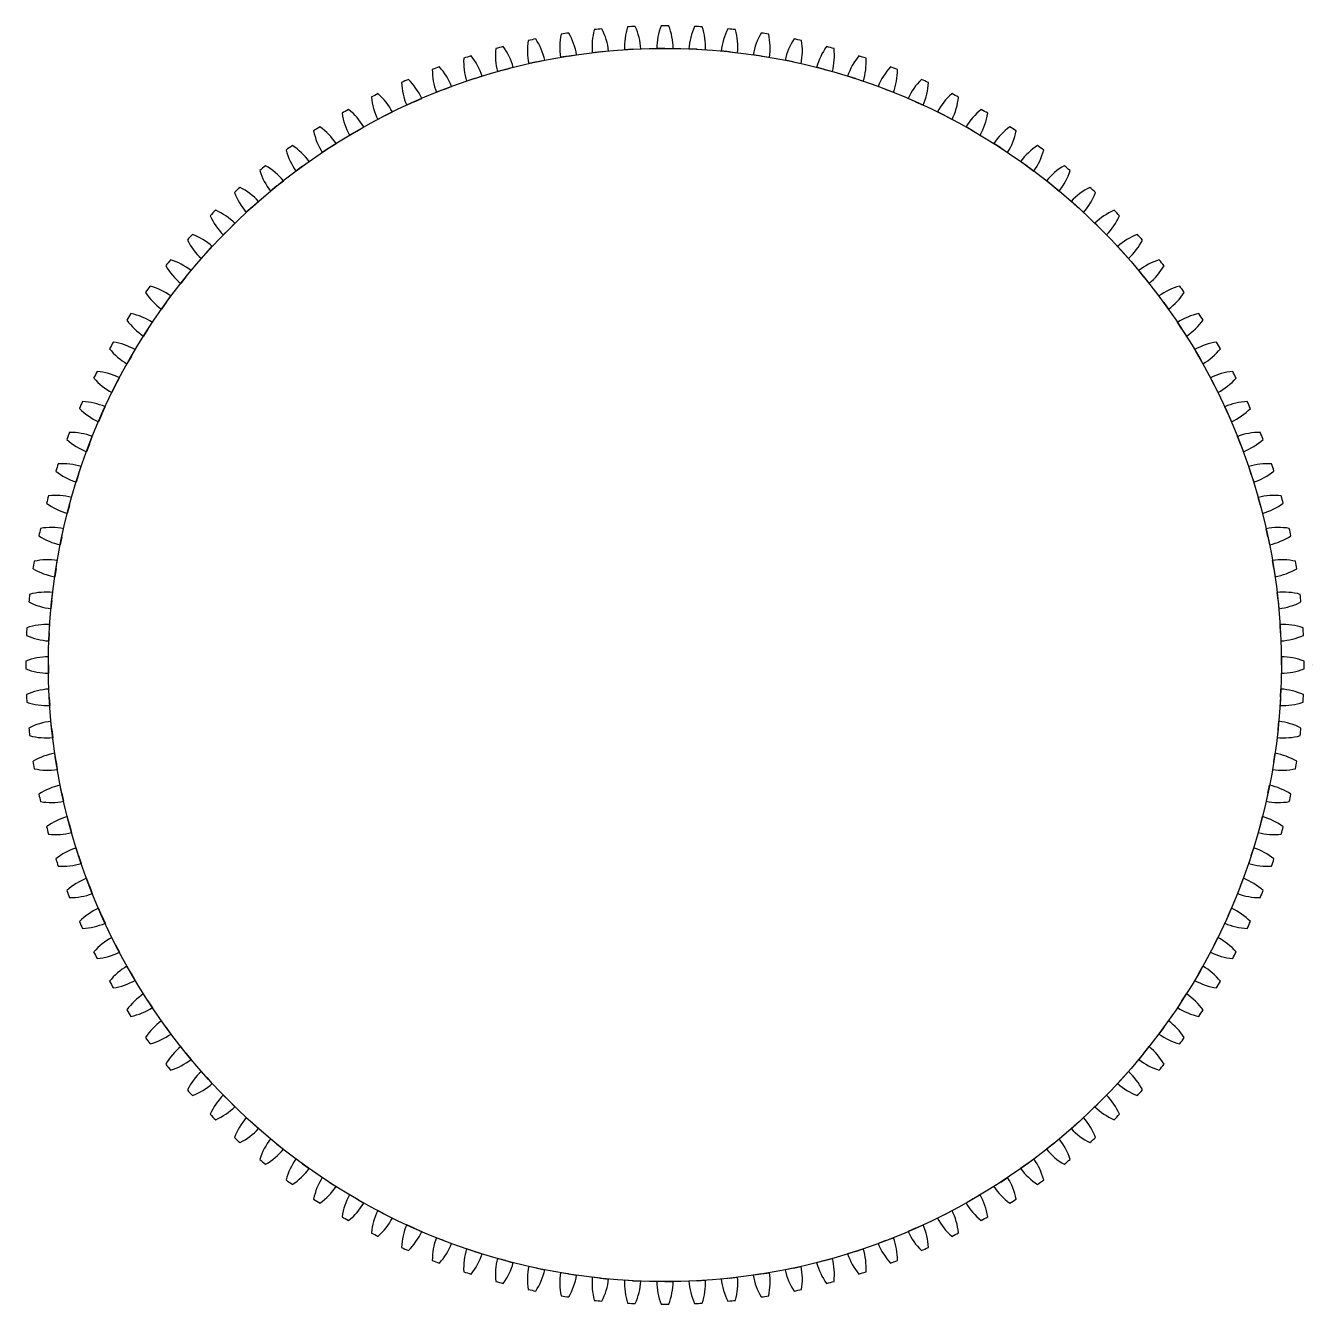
# Model space of a CAD drawing. Header units: millimetres. Extents: x -153 to 154, y -153 to 153.
import ezdxf

# ---------------------------------------------------------------- set-up
doc = ezdxf.new("R2010")
doc.units = ezdxf.units.MM

# ---------------------------------------------------------------- blocks, each defined once
blk = doc.blocks.new('*U1')
at = {"color": 6}
for q in [(-2.7, 1.96), (-2.7, -1.96)]:
    blk.add_line((-2.7, 0), q, dxfattribs=at)
for centre, radius, start, end in [((-2.9, -13.59), 15.55, 68.8434, 89.3154), ((-149.78, 0), 152.5, 359.656, 0.344), ((-2.9, 13.59), 15.55, 270.6846, 291.1566)]:
    blk.add_arc(centre, radius, start, end)
blk = doc.blocks.new('*U2')
at = {"color": 0, "linetype": 'ByBlock', "lineweight": -2, "transparency": 16777216}
for p, rotation in [((-23.43, 147.94), 98.99999999999554), ((-15.66, 148.96), 95.99999999999585), ((-7.84, 149.58), 92.99999999999618), ((0, 149.78), 89.99999999999623), ((7.84, 149.58), 86.99999999999633), ((15.66, 148.96), 83.99999999999663), ((23.43, 147.94), 80.99999999999685), ((-38.77, 144.68), 104.9999999999954), ((-31.14, 146.51), 101.9999999999955), ((31.14, 146.51), 77.99999999999692), ((38.77, 144.68), 74.99999999999712), ((-46.29, 142.45), 107.9999999999953), ((46.29, 142.45), 71.9999999999972), ((-53.68, 139.84), 110.9999999999952), ((53.68, 139.84), 68.99999999999739), ((-60.92, 136.84), 113.9999999999952), ((60.92, 136.84), 65.99999999999758), ((-68, 133.46), 116.999999999995), ((68, 133.46), 62.99999999999766), ((-74.89, 129.72), 119.9999999999946), ((74.89, 129.72), 59.99999999999774), ((-81.58, 125.62), 122.9999999999944), ((81.58, 125.62), 56.99999999999769), ((-88.04, 121.18), 125.9999999999945), ((88.04, 121.18), 53.99999999999776), ((-94.26, 116.4), 128.9999999999944), ((94.26, 116.4), 50.99999999999784), ((-100.23, 111.31), 131.9999999999942), ((100.23, 111.31), 47.99999999999793), ((-105.91, 105.91), 134.9999999999941), ((105.91, 105.91), 44.99999999999799), ((-111.31, 100.23), 137.9999999999941), ((111.31, 100.23), 41.99999999999807), ((-116.4, 94.26), 140.999999999994), ((116.4, 94.26), 38.99999999999826), ((-121.18, 88.04), 143.9999999999939), ((121.18, 88.04), 35.99999999999845), ((-125.62, 81.58), 146.9999999999938), ((125.62, 81.58), 32.99999999999853), ((-129.72, 74.89), 149.9999999999937), ((129.72, 74.89), 29.99999999999862), ((-133.46, 68), 152.9999999999936), ((133.46, 68), 26.99999999999868), ((-136.84, 60.92), 155.9999999999937), ((136.84, 60.92), 23.99999999999876), ((-139.84, 53.68), 158.9999999999937), ((139.84, 53.68), 20.99999999999883), ((-142.45, 46.29), 161.9999999999937), ((142.45, 46.29), 17.99999999999902), ((-144.68, 38.77), 164.9999999999936), ((144.68, 38.77), 14.99999999999921), ((-146.51, 31.14), 167.9999999999934), ((146.51, 31.14), 11.99999999999928), ((-147.94, 23.43), 170.9999999999931), ((147.94, 23.43), 8.999999999999334), ((-148.96, 15.66), 173.9999999999927), ((148.96, 15.66), 5.99999999999954), ((-149.58, 7.84), 176.9999999999926), ((149.58, 7.84), 2.999999999999923), ((-149.78, 0), 180), ((-149.58, -7.84), 182.9999999999923), ((149.58, -7.84), 356.9999999999849), ((-148.96, -15.66), 185.9999999999919), ((148.96, -15.66), 353.9999999999852), ((-147.94, -23.43), 188.9999999999916), ((147.94, -23.43), 350.9999999999854), ((-146.51, -31.14), 191.9999999999915), ((146.51, -31.14), 347.9999999999855), ((-144.68, -38.77), 194.9999999999913), ((144.68, -38.77), 344.9999999999858), ((-142.45, -46.29), 197.9999999999912), ((142.45, -46.29), 341.999999999986), ((-139.84, -53.68), 200.9999999999912), ((139.84, -53.68), 338.9999999999862), ((-136.84, -60.92), 203.9999999999911), ((136.84, -60.92), 335.9999999999862), ((-133.46, -68), 206.999999999991), ((133.46, -68), 332.9999999999865), ((-129.72, -74.89), 209.9999999999909), ((129.72, -74.89), 329.9999999999869), ((-125.62, -81.58), 212.9999999999909), ((125.62, -81.58), 326.9999999999869), ((-121.18, -88.04), 215.9999999999909), ((121.18, -88.04), 323.9999999999868), ((-116.4, -94.26), 218.9999999999908), ((116.4, -94.26), 320.9999999999869), ((-111.31, -100.23), 221.9999999999907), ((111.31, -100.23), 317.999999999987), ((-105.91, -105.91), 224.9999999999906), ((105.91, -105.91), 314.999999999987), ((-100.23, -111.31), 227.9999999999905), ((100.23, -111.31), 311.9999999999872), ((-94.26, -116.4), 230.9999999999902), ((94.26, -116.4), 308.9999999999872), ((-88.04, -121.18), 233.9999999999899), ((88.04, -121.18), 305.999999999987), ((-81.58, -125.62), 236.9999999999898), ((81.58, -125.62), 302.999999999987), ((-74.89, -129.72), 239.9999999999897), ((74.89, -129.72), 299.9999999999871), ((-68, -133.46), 242.9999999999894), ((68, -133.46), 296.9999999999871), ((-60.92, -136.84), 245.9999999999891), ((60.92, -136.84), 293.9999999999872), ((-53.68, -139.84), 248.999999999989), ((53.68, -139.84), 290.9999999999873), ((-46.29, -142.45), 251.9999999999888), ((46.29, -142.45), 287.9999999999875), ((-38.77, -144.68), 254.9999999999887), ((-31.14, -146.51), 257.9999999999886), ((31.14, -146.51), 281.9999999999878), ((38.77, -144.68), 284.9999999999877), ((-23.43, -147.94), 260.9999999999886), ((-15.66, -148.96), 263.9999999999882), ((-7.84, -149.58), 266.9999999999881), ((0, -149.78), 269.9999999999879), ((7.84, -149.58), 272.9999999999879), ((15.66, -148.96), 275.9999999999878), ((23.43, -147.94), 278.9999999999877)]:
    blk.add_blockref('*U1', p, dxfattribs=dict(at, rotation=rotation))
blk.add_blockref('*U1', (149.78, 0), dxfattribs=at)

msp = doc.modelspace()

# ---------------------------------------------------------------- linework, layer by layer
msp.add_line((147.07, 1.96), (147.08, 1.96))
at = {"color": 6}
msp.add_line((154.45, 0), (154.45, 0), dxfattribs=at)
msp.add_circle((0, 0), 147.08)
msp.add_arc((146.88, -13.59), 15.55, 60.8913, 60.8962)

# ---------------------------------------------------------------- block references
msp.add_blockref('*U2', (0, 0))

doc.saveas('drawing.dxf')
